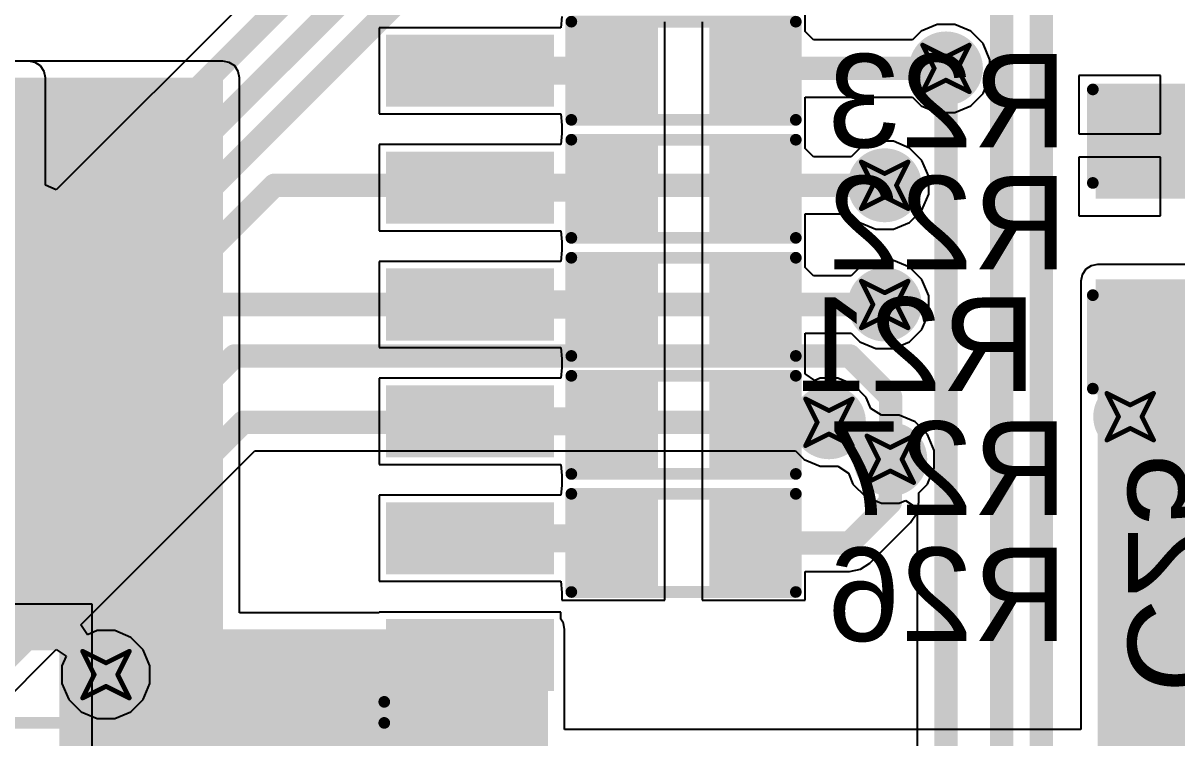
# Model space of a CAD drawing. Header units: inches. Extents: x -48 to 200, y -49 to 27.
# Drawn here: x 0.7045 to 1.198, y 1.5016 to 1.8074 of the extents above; entities that cross this region are included whole.
import ezdxf

# ---------------------------------------------------------------- set-up
doc = ezdxf.new("R2010")
doc.units = ezdxf.units.IN
doc.header["$MEASUREMENT"] = 0
for name, color, linetype in [('Bottom Layer', 5, 'Continuous'), ('Bottom Overlay', 54, 'Continuous'), ('Bottom Paste', 16, 'Continuous'), ('Bottom Solder', 6, 'Continuous'), ('Drill Drawing', 1, 'Continuous'), ('Top Layer', 1, 'Continuous'), ('Top Solder', 216, 'Continuous'), ('Via Holes', 16, 'Continuous')]:
    doc.layers.add(name, color=color, linetype=linetype)
doc.styles.add('Arial', font='', dxfattribs={"height": 0.2})
doc.styles.get('Arial').set_extended_font_data('Arial')

# ---------------------------------------------------------------- blocks, each defined once
blk = doc.blocks.new('R___0603_B_8')
at = {"layer": 'Bottom Layer'}
for points in [[(-0.045, -0.0175), (-0.045, 0.0175), (-0.015, 0.0175), (-0.015, -0.0175)], [(0.015, -0.0175), (0.015, 0.0175), (0.045, 0.0175), (0.045, -0.0175)]]:
    blk.add_hatch(color=5, dxfattribs=at).paths.add_polyline_path(points)
at = {"layer": 'Bottom Paste'}
for points in [[(-0.045, -0.0175), (-0.045, 0.0175), (-0.015, 0.0175), (-0.015, -0.0175)], [(0.015, -0.0175), (0.015, 0.0175), (0.045, 0.0175), (0.045, -0.0175)]]:
    blk.add_hatch(color=16, dxfattribs=at).paths.add_polyline_path(points)
at = {"layer": 'Bottom Solder'}
for points in [[(-0.049, -0.0215), (-0.049, 0.0215), (-0.011, 0.0215), (-0.011, -0.0215)], [(0.011, -0.0215), (0.011, 0.0215), (0.049, 0.0215), (0.049, -0.0215)]]:
    blk.add_hatch(color=6, dxfattribs=at).paths.add_polyline_path(points)
at = {"layer": 'Bottom Overlay', "const_width": 0.005}
for points in [[(-0.048, 0.021), (0.048, 0.021)], [(-0.048, -0.021), (-0.048, 0.021)], [(0.048, -0.021), (0.048, 0.021)], [(-0.048, -0.021), (0.048, -0.021)]]:
    blk.add_lwpolyline(points, dxfattribs=at)
at = {"layer": 'Bottom Overlay', "const_width": 0.0025}
for points in [[(-0.04925, 0.021, 1), (-0.04675, 0.021, 1)], [(-0.04925, 0.021, 1), (-0.04675, 0.021, 1)], [(0.04675, 0.021, 1), (0.04925, 0.021, 1)], [(0.04675, 0.021, 1), (0.04925, 0.021, 1)], [(-0.04925, -0.021, 1), (-0.04675, -0.021, 1)], [(-0.04925, -0.021, 1), (-0.04675, -0.021, 1)], [(0.04675, -0.021, 1), (0.04925, -0.021, 1)], [(0.04675, -0.021, 1), (0.04925, -0.021, 1)]]:
    blk.add_lwpolyline(points, format="xyb", close=True, dxfattribs=at)
blk = doc.blocks.new('R___0603_B_9')
at = {"layer": 'Bottom Layer'}
for points in [[(-0.045, -0.0175), (-0.045, 0.0175), (-0.015, 0.0175), (-0.015, -0.0175)], [(0.015, -0.0175), (0.015, 0.0175), (0.045, 0.0175), (0.045, -0.0175)]]:
    blk.add_hatch(color=5, dxfattribs=at).paths.add_polyline_path(points)
at = {"layer": 'Bottom Paste'}
for points in [[(-0.045, -0.0175), (-0.045, 0.0175), (-0.015, 0.0175), (-0.015, -0.0175)], [(0.015, -0.0175), (0.015, 0.0175), (0.045, 0.0175), (0.045, -0.0175)]]:
    blk.add_hatch(color=16, dxfattribs=at).paths.add_polyline_path(points)
at = {"layer": 'Bottom Solder'}
for points in [[(-0.049, -0.0215), (-0.049, 0.0215), (-0.011, 0.0215), (-0.011, -0.0215)], [(0.011, -0.0215), (0.011, 0.0215), (0.049, 0.0215), (0.049, -0.0215)]]:
    blk.add_hatch(color=6, dxfattribs=at).paths.add_polyline_path(points)
at = {"layer": 'Bottom Overlay', "const_width": 0.005}
for points in [[(-0.048, 0.021), (0.048, 0.021)], [(-0.048, -0.021), (-0.048, 0.021)], [(0.048, -0.021), (0.048, 0.021)], [(-0.048, -0.021), (0.048, -0.021)]]:
    blk.add_lwpolyline(points, dxfattribs=at)
at = {"layer": 'Bottom Overlay', "const_width": 0.0025}
for points in [[(-0.04925, 0.021, 1), (-0.04675, 0.021, 1)], [(-0.04925, 0.021, 1), (-0.04675, 0.021, 1)], [(0.04675, 0.021, 1), (0.04925, 0.021, 1)], [(0.04675, 0.021, 1), (0.04925, 0.021, 1)], [(-0.04925, -0.021, 1), (-0.04675, -0.021, 1)], [(-0.04925, -0.021, 1), (-0.04675, -0.021, 1)], [(0.04675, -0.021, 1), (0.04925, -0.021, 1)], [(0.04675, -0.021, 1), (0.04925, -0.021, 1)]]:
    blk.add_lwpolyline(points, format="xyb", close=True, dxfattribs=at)
blk = doc.blocks.new('R___0603_B_12')
at = {"layer": 'Bottom Layer'}
for points in [[(-0.045, -0.0175), (-0.045, 0.0175), (-0.015, 0.0175), (-0.015, -0.0175)], [(0.015, -0.0175), (0.015, 0.0175), (0.045, 0.0175), (0.045, -0.0175)]]:
    blk.add_hatch(color=5, dxfattribs=at).paths.add_polyline_path(points)
at = {"layer": 'Bottom Paste'}
for points in [[(-0.045, -0.0175), (-0.045, 0.0175), (-0.015, 0.0175), (-0.015, -0.0175)], [(0.015, -0.0175), (0.015, 0.0175), (0.045, 0.0175), (0.045, -0.0175)]]:
    blk.add_hatch(color=16, dxfattribs=at).paths.add_polyline_path(points)
at = {"layer": 'Bottom Solder'}
for points in [[(-0.049, -0.0215), (-0.049, 0.0215), (-0.011, 0.0215), (-0.011, -0.0215)], [(0.011, -0.0215), (0.011, 0.0215), (0.049, 0.0215), (0.049, -0.0215)]]:
    blk.add_hatch(color=6, dxfattribs=at).paths.add_polyline_path(points)
at = {"layer": 'Bottom Overlay', "const_width": 0.005}
for points in [[(-0.048, 0.021), (0.048, 0.021)], [(-0.048, -0.021), (-0.048, 0.021)], [(0.048, -0.021), (0.048, 0.021)], [(-0.048, -0.021), (0.048, -0.021)]]:
    blk.add_lwpolyline(points, dxfattribs=at)
at = {"layer": 'Bottom Overlay', "const_width": 0.0025}
for points in [[(-0.04925, 0.021, 1), (-0.04675, 0.021, 1)], [(-0.04925, 0.021, 1), (-0.04675, 0.021, 1)], [(0.04675, 0.021, 1), (0.04925, 0.021, 1)], [(0.04675, 0.021, 1), (0.04925, 0.021, 1)], [(-0.04925, -0.021, 1), (-0.04675, -0.021, 1)], [(-0.04925, -0.021, 1), (-0.04675, -0.021, 1)], [(0.04675, -0.021, 1), (0.04925, -0.021, 1)], [(0.04675, -0.021, 1), (0.04925, -0.021, 1)]]:
    blk.add_lwpolyline(points, format="xyb", close=True, dxfattribs=at)
blk = doc.blocks.new('R___0603_B_13')
at = {"layer": 'Bottom Layer'}
for points in [[(-0.045, -0.0175), (-0.045, 0.0175), (-0.015, 0.0175), (-0.015, -0.0175)], [(0.015, -0.0175), (0.015, 0.0175), (0.045, 0.0175), (0.045, -0.0175)]]:
    blk.add_hatch(color=5, dxfattribs=at).paths.add_polyline_path(points)
at = {"layer": 'Bottom Paste'}
for points in [[(-0.045, -0.0175), (-0.045, 0.0175), (-0.015, 0.0175), (-0.015, -0.0175)], [(0.015, -0.0175), (0.015, 0.0175), (0.045, 0.0175), (0.045, -0.0175)]]:
    blk.add_hatch(color=16, dxfattribs=at).paths.add_polyline_path(points)
at = {"layer": 'Bottom Solder'}
for points in [[(-0.049, -0.0215), (-0.049, 0.0215), (-0.011, 0.0215), (-0.011, -0.0215)], [(0.011, -0.0215), (0.011, 0.0215), (0.049, 0.0215), (0.049, -0.0215)]]:
    blk.add_hatch(color=6, dxfattribs=at).paths.add_polyline_path(points)
at = {"layer": 'Bottom Overlay', "const_width": 0.005}
for points in [[(-0.048, 0.021), (0.048, 0.021)], [(-0.048, -0.021), (-0.048, 0.021)], [(0.048, -0.021), (0.048, 0.021)], [(-0.048, -0.021), (0.048, -0.021)]]:
    blk.add_lwpolyline(points, dxfattribs=at)
at = {"layer": 'Bottom Overlay', "const_width": 0.0025}
for points in [[(-0.04925, 0.021, 1), (-0.04675, 0.021, 1)], [(-0.04925, 0.021, 1), (-0.04675, 0.021, 1)], [(0.04675, 0.021, 1), (0.04925, 0.021, 1)], [(0.04675, 0.021, 1), (0.04925, 0.021, 1)], [(-0.04925, -0.021, 1), (-0.04675, -0.021, 1)], [(-0.04925, -0.021, 1), (-0.04675, -0.021, 1)], [(0.04675, -0.021, 1), (0.04925, -0.021, 1)], [(0.04675, -0.021, 1), (0.04925, -0.021, 1)]]:
    blk.add_lwpolyline(points, format="xyb", close=True, dxfattribs=at)
blk = doc.blocks.new('R___0603_B_14')
at = {"layer": 'Bottom Layer'}
for points in [[(-0.045, -0.0175), (-0.045, 0.0175), (-0.015, 0.0175), (-0.015, -0.0175)], [(0.015, -0.0175), (0.015, 0.0175), (0.045, 0.0175), (0.045, -0.0175)]]:
    blk.add_hatch(color=5, dxfattribs=at).paths.add_polyline_path(points)
at = {"layer": 'Bottom Paste'}
for points in [[(-0.045, -0.0175), (-0.045, 0.0175), (-0.015, 0.0175), (-0.015, -0.0175)], [(0.015, -0.0175), (0.015, 0.0175), (0.045, 0.0175), (0.045, -0.0175)]]:
    blk.add_hatch(color=16, dxfattribs=at).paths.add_polyline_path(points)
at = {"layer": 'Bottom Solder'}
for points in [[(-0.049, -0.0215), (-0.049, 0.0215), (-0.011, 0.0215), (-0.011, -0.0215)], [(0.011, -0.0215), (0.011, 0.0215), (0.049, 0.0215), (0.049, -0.0215)]]:
    blk.add_hatch(color=6, dxfattribs=at).paths.add_polyline_path(points)
at = {"layer": 'Bottom Overlay', "const_width": 0.005}
for points in [[(-0.048, 0.021), (0.048, 0.021)], [(-0.048, -0.021), (-0.048, 0.021)], [(0.048, -0.021), (0.048, 0.021)], [(-0.048, -0.021), (0.048, -0.021)]]:
    blk.add_lwpolyline(points, dxfattribs=at)
at = {"layer": 'Bottom Overlay', "const_width": 0.0025}
for points in [[(-0.04925, 0.021, 1), (-0.04675, 0.021, 1)], [(-0.04925, 0.021, 1), (-0.04675, 0.021, 1)], [(0.04675, 0.021, 1), (0.04925, 0.021, 1)], [(0.04675, 0.021, 1), (0.04925, 0.021, 1)], [(-0.04925, -0.021, 1), (-0.04675, -0.021, 1)], [(-0.04925, -0.021, 1), (-0.04675, -0.021, 1)], [(0.04675, -0.021, 1), (0.04925, -0.021, 1)], [(0.04675, -0.021, 1), (0.04925, -0.021, 1)]]:
    blk.add_lwpolyline(points, format="xyb", close=True, dxfattribs=at)
blk = doc.blocks.new('16_SOIC__0_295___7_50___W______B_27')
at = {"layer": 'Bottom Layer'}
for points in [[(-0.21654, 0.18642), (-0.15276, 0.18642), (-0.15276, 0.16358), (-0.21654, 0.16358)], [(0.15276, 0.18642), (0.21654, 0.18642), (0.21654, 0.16358), (0.15276, 0.16358)], [(-0.21654, 0.13642), (-0.15276, 0.13642), (-0.15276, 0.11358), (-0.21654, 0.11358)], [(0.15276, 0.13642), (0.21654, 0.13642), (0.21654, 0.11358), (0.15276, 0.11358)], [(-0.21654, 0.08642), (-0.15276, 0.08642), (-0.15276, 0.06358), (-0.21654, 0.06358)], [(0.15276, 0.08642), (0.21654, 0.08642), (0.21654, 0.06358), (0.15276, 0.06358)], [(-0.21654, 0.03642), (-0.15276, 0.03642), (-0.15276, 0.01358), (-0.21654, 0.01358)], [(0.15276, 0.03642), (0.21654, 0.03642), (0.21654, 0.01358), (0.15276, 0.01358)], [(-0.21654, -0.01358), (-0.15276, -0.01358), (-0.15276, -0.03642), (-0.21654, -0.03642)], [(0.15276, -0.01358), (0.21654, -0.01358), (0.21654, -0.03642), (0.15276, -0.03642)], [(-0.21654, -0.06358), (-0.15276, -0.06358), (-0.15276, -0.08642), (-0.21654, -0.08642)], [(0.15276, -0.06358), (0.21654, -0.06358), (0.21654, -0.08642), (0.15276, -0.08642)], [(-0.21654, -0.11358), (-0.15276, -0.11358), (-0.15276, -0.13642), (-0.21654, -0.13642)], [(0.15276, -0.11358), (0.21654, -0.11358), (0.21654, -0.13642), (0.15276, -0.13642)], [(-0.21654, -0.16358), (-0.15276, -0.16358), (-0.15276, -0.18642), (-0.21654, -0.18642)], [(0.15276, -0.16358), (0.21654, -0.16358), (0.21654, -0.18642), (0.15276, -0.18642)]]:
    blk.add_hatch(color=5, dxfattribs=at).paths.add_polyline_path(points)
at = {"layer": 'Bottom Paste'}
for points in [[(-0.21654, 0.18642), (-0.15276, 0.18642), (-0.15276, 0.16358), (-0.21654, 0.16358)], [(0.15276, 0.18642), (0.21654, 0.18642), (0.21654, 0.16358), (0.15276, 0.16358)], [(-0.21654, 0.13642), (-0.15276, 0.13642), (-0.15276, 0.11358), (-0.21654, 0.11358)], [(0.15276, 0.13642), (0.21654, 0.13642), (0.21654, 0.11358), (0.15276, 0.11358)], [(-0.21654, 0.08642), (-0.15276, 0.08642), (-0.15276, 0.06358), (-0.21654, 0.06358)], [(0.15276, 0.08642), (0.21654, 0.08642), (0.21654, 0.06358), (0.15276, 0.06358)], [(-0.21654, 0.03642), (-0.15276, 0.03642), (-0.15276, 0.01358), (-0.21654, 0.01358)], [(0.15276, 0.03642), (0.21654, 0.03642), (0.21654, 0.01358), (0.15276, 0.01358)], [(-0.21654, -0.01358), (-0.15276, -0.01358), (-0.15276, -0.03642), (-0.21654, -0.03642)], [(0.15276, -0.01358), (0.21654, -0.01358), (0.21654, -0.03642), (0.15276, -0.03642)], [(-0.21654, -0.06358), (-0.15276, -0.06358), (-0.15276, -0.08642), (-0.21654, -0.08642)], [(0.15276, -0.06358), (0.21654, -0.06358), (0.21654, -0.08642), (0.15276, -0.08642)], [(-0.21654, -0.11358), (-0.15276, -0.11358), (-0.15276, -0.13642), (-0.21654, -0.13642)], [(0.15276, -0.11358), (0.21654, -0.11358), (0.21654, -0.13642), (0.15276, -0.13642)], [(-0.21654, -0.16358), (-0.15276, -0.16358), (-0.15276, -0.18642), (-0.21654, -0.18642)], [(0.15276, -0.16358), (0.21654, -0.16358), (0.21654, -0.18642), (0.15276, -0.18642)]]:
    blk.add_hatch(color=16, dxfattribs=at).paths.add_polyline_path(points)
at = {"layer": 'Bottom Solder'}
for points in [[(-0.22054, 0.19042), (-0.14876, 0.19042), (-0.14876, 0.15958), (-0.22054, 0.15958)], [(0.14876, 0.19042), (0.22054, 0.19042), (0.22054, 0.15958), (0.14876, 0.15958)], [(-0.22054, 0.14042), (-0.14876, 0.14042), (-0.14876, 0.10958), (-0.22054, 0.10958)], [(0.14876, 0.14042), (0.22054, 0.14042), (0.22054, 0.10958), (0.14876, 0.10958)], [(-0.22054, 0.09042), (-0.14876, 0.09042), (-0.14876, 0.05958), (-0.22054, 0.05958)], [(0.14876, 0.09042), (0.22054, 0.09042), (0.22054, 0.05958), (0.14876, 0.05958)], [(-0.22054, 0.04042), (-0.14876, 0.04042), (-0.14876, 0.00958), (-0.22054, 0.00958)], [(0.14876, 0.04042), (0.22054, 0.04042), (0.22054, 0.00958), (0.14876, 0.00958)], [(-0.22054, -0.00958), (-0.14876, -0.00958), (-0.14876, -0.04042), (-0.22054, -0.04042)], [(0.14876, -0.00958), (0.22054, -0.00958), (0.22054, -0.04042), (0.14876, -0.04042)], [(-0.22054, -0.05958), (-0.14876, -0.05958), (-0.14876, -0.09042), (-0.22054, -0.09042)], [(0.14876, -0.05958), (0.22054, -0.05958), (0.22054, -0.09042), (0.14876, -0.09042)], [(-0.22054, -0.10958), (-0.14876, -0.10958), (-0.14876, -0.14042), (-0.22054, -0.14042)], [(0.14876, -0.10958), (0.22054, -0.10958), (0.22054, -0.14042), (0.14876, -0.14042)], [(-0.22054, -0.15958), (-0.14876, -0.15958), (-0.14876, -0.19042), (-0.22054, -0.19042)], [(0.14876, -0.15958), (0.22054, -0.15958), (0.22054, -0.19042), (0.14876, -0.19042)]]:
    blk.add_hatch(color=6, dxfattribs=at).paths.add_polyline_path(points)
at = {"layer": 'Bottom Overlay', "const_width": 0.005}
for points in [[(-0.148, 0.195), (-0.148, 0.204)], [(-0.148, 0.204), (0.148, 0.204)], [(0.148, 0.195), (0.148, 0.204)], [(-0.228, -0.181), (-0.228, -0.171)], [(-0.228, -0.171), (-0.223, -0.176)], [(-0.228, -0.181), (-0.223, -0.176)], [(-0.148, -0.204), (-0.148, -0.195)], [(0.148, -0.204), (0.148, -0.195)], [(-0.148, -0.204), (0.148, -0.204)]]:
    blk.add_lwpolyline(points, dxfattribs=at)
at = {"layer": 'Bottom Overlay', "const_width": 0.0025}
for points in [[(-0.14925, 0.204, 1), (-0.14675, 0.204, 1)], [(-0.14925, 0.204, 1), (-0.14675, 0.204, 1)], [(0.14675, 0.204, 1), (0.14925, 0.204, 1)], [(0.14675, 0.204, 1), (0.14925, 0.204, 1)], [(-0.14925, 0.195, 1), (-0.14675, 0.195, 1)], [(0.14675, 0.195, 1), (0.14925, 0.195, 1)], [(-0.22925, -0.171, 1), (-0.22675, -0.171, 1)], [(-0.22925, -0.171, 1), (-0.22675, -0.171, 1)], [(-0.22425, -0.176, 1), (-0.22175, -0.176, 1)], [(-0.22425, -0.176, 1), (-0.22175, -0.176, 1)], [(-0.22925, -0.181, 1), (-0.22675, -0.181, 1)], [(-0.22925, -0.181, 1), (-0.22675, -0.181, 1)], [(-0.14925, -0.195, 1), (-0.14675, -0.195, 1)], [(0.14675, -0.195, 1), (0.14925, -0.195, 1)], [(-0.14925, -0.204, 1), (-0.14675, -0.204, 1)], [(-0.14925, -0.204, 1), (-0.14675, -0.204, 1)], [(0.14675, -0.204, 1), (0.14925, -0.204, 1)], [(0.14675, -0.204, 1), (0.14925, -0.204, 1)]]:
    blk.add_lwpolyline(points, format="xyb", close=True, dxfattribs=at)
blk = doc.blocks.new('CAP_0805_B_53')
at = {"layer": 'Bottom Layer'}
for points in [[(-0.06, 0.03), (-0.02, 0.03), (-0.02, -0.03), (-0.06, -0.03)], [(0.02, 0.03), (0.06, 0.03), (0.06, -0.03), (0.02, -0.03)]]:
    blk.add_hatch(color=5, dxfattribs=at).paths.add_polyline_path(points)
at = {"layer": 'Bottom Paste'}
for points in [[(-0.06, 0.03), (-0.02, 0.03), (-0.02, -0.03), (-0.06, -0.03)], [(0.02, 0.03), (0.06, 0.03), (0.06, -0.03), (0.02, -0.03)]]:
    blk.add_hatch(color=16, dxfattribs=at).paths.add_polyline_path(points)
at = {"layer": 'Bottom Solder'}
for points in [[(-0.06276, 0.03276), (-0.01724, 0.03276), (-0.01724, -0.03276), (-0.06276, -0.03276)], [(0.01724, 0.03276), (0.06276, 0.03276), (0.06276, -0.03276), (0.01724, -0.03276)]]:
    blk.add_hatch(color=6, dxfattribs=at).paths.add_polyline_path(points)
at = {"layer": 'Bottom Overlay', "const_width": 0.005}
for points in [[(-0.024, 0.034), (-0.064, 0.034)], [(-0.064, -0.034), (-0.064, 0.034)], [(0.064, 0.034), (0.024, 0.034)], [(0.064, -0.034), (0.064, 0.034)], [(-0.024, -0.034), (-0.064, -0.034)], [(0.064, -0.034), (0.024, -0.034)]]:
    blk.add_lwpolyline(points, dxfattribs=at)
at = {"layer": 'Bottom Overlay', "const_width": 0.0025}
for points in [[(-0.06525, 0.034, 1), (-0.06275, 0.034, 1)], [(-0.06525, 0.034, 1), (-0.06275, 0.034, 1)], [(-0.02525, 0.034, 1), (-0.02275, 0.034, 1)], [(0.02275, 0.034, 1), (0.02525, 0.034, 1)], [(0.06275, 0.034, 1), (0.06525, 0.034, 1)], [(0.06275, 0.034, 1), (0.06525, 0.034, 1)], [(-0.06525, -0.034, 1), (-0.06275, -0.034, 1)], [(-0.06525, -0.034, 1), (-0.06275, -0.034, 1)], [(-0.02525, -0.034, 1), (-0.02275, -0.034, 1)], [(0.02275, -0.034, 1), (0.02525, -0.034, 1)], [(0.06275, -0.034, 1), (0.06525, -0.034, 1)], [(0.06275, -0.034, 1), (0.06525, -0.034, 1)]]:
    blk.add_lwpolyline(points, format="xyb", close=True, dxfattribs=at)

msp = doc.modelspace()

# ---------------------------------------------------------------- hatches: boundary and pattern name
at = {"layer": 'Bottom Layer'}
h = msp.add_hatch(color=5, dxfattribs=at)
edge = h.paths.add_edge_path()
edge.add_arc((1.09919, 1.788), 0.01181, 0, 360)
for points in [[(0.672, 1.539), (0.79, 1.539), (0.79, 1.784), (0.672, 1.784)], [(1.164, 1.448), (1.229, 1.448), (1.229, 1.697), (1.164, 1.697)], [(0.72, 1.448), (0.929, 1.448), (0.929, 1.548), (0.72, 1.548)]]:
    msp.add_hatch(color=5, dxfattribs=at).paths.add_polyline_path(points)
h = msp.add_hatch(color=5, dxfattribs=at)
edge = h.paths.add_edge_path()
edge.add_arc((1.073, 1.738), 0.01181, 0, 360)
h = msp.add_hatch(color=5, dxfattribs=at)
edge = h.paths.add_edge_path()
edge.add_arc((1.073, 1.687), 0.01181, 0, 360)
h = msp.add_hatch(color=5, dxfattribs=at)
edge = h.paths.add_edge_path()
edge.add_arc((1.04916, 1.63662), 0.01181, 0, 360)
h = msp.add_hatch(color=5, dxfattribs=at)
edge = h.paths.add_edge_path()
edge.add_arc((1.178, 1.639), 0.01181, 0, 360)
h = msp.add_hatch(color=5, dxfattribs=at)
edge = h.paths.add_edge_path()
edge.add_arc((1.07538, 1.6208), 0.01181, 0, 360)
h = msp.add_hatch(color=5, dxfattribs=at)
edge = h.paths.add_edge_path()
edge.add_arc((0.74, 1.52865), 0.01181, 0, 360)
at = {"layer": 'Bottom Solder'}
h = msp.add_hatch(color=6, dxfattribs=at)
edge = h.paths.add_edge_path()
edge.add_arc((1.09919, 1.788), 0.01581, 0, 360)
h = msp.add_hatch(color=6, dxfattribs=at)
edge = h.paths.add_edge_path()
edge.add_arc((1.073, 1.738), 0.01581, 0, 360)
h = msp.add_hatch(color=6, dxfattribs=at)
edge = h.paths.add_edge_path()
edge.add_arc((1.073, 1.687), 0.01581, 0, 360)
h = msp.add_hatch(color=6, dxfattribs=at)
edge = h.paths.add_edge_path()
edge.add_arc((1.178, 1.639), 0.01581, 0, 360)
h = msp.add_hatch(color=6, dxfattribs=at)
edge = h.paths.add_edge_path()
edge.add_arc((1.04916, 1.63662), 0.01581, 0, 360)
h = msp.add_hatch(color=6, dxfattribs=at)
edge = h.paths.add_edge_path()
edge.add_arc((1.07538, 1.6208), 0.01581, 0, 360)
h = msp.add_hatch(color=6, dxfattribs=at)
edge = h.paths.add_edge_path()
edge.add_arc((0.74, 1.52865), 0.01581, 0, 360)
at = {"layer": 'Top Layer'}
h = msp.add_hatch(color=1, dxfattribs=at)
edge = h.paths.add_edge_path()
edge.add_arc((1.09919, 1.788), 0.01181, 0, 360)
for points in [[(0.339, 1.724), (0.707, 1.724), (0.707, 1.784), (0.339, 1.784)], [(1.164, 1.624), (1.462, 1.624), (1.462, 1.681), (1.164, 1.681)]]:
    msp.add_hatch(color=1, dxfattribs=at).paths.add_polyline_path(points)
h = msp.add_hatch(color=1, dxfattribs=at)
edge = h.paths.add_edge_path()
edge.add_arc((1.073, 1.738), 0.01181, 0, 360)
h = msp.add_hatch(color=1, dxfattribs=at)
edge = h.paths.add_edge_path()
edge.add_arc((1.073, 1.687), 0.01181, 0, 360)
h = msp.add_hatch(color=1, dxfattribs=at)
edge = h.paths.add_edge_path()
edge.add_arc((1.04916, 1.63662), 0.01181, 0, 360)
h = msp.add_hatch(color=1, dxfattribs=at)
edge = h.paths.add_edge_path()
edge.add_arc((1.178, 1.639), 0.01181, 0, 360)
h = msp.add_hatch(color=1, dxfattribs=at)
edge = h.paths.add_edge_path()
edge.add_arc((1.07538, 1.6208), 0.01181, 0, 360)
h = msp.add_hatch(color=1, dxfattribs=at)
edge = h.paths.add_edge_path()
edge.add_arc((0.74, 1.52865), 0.01181, 0, 360)
at = {"layer": 'Top Solder'}
h = msp.add_hatch(color=216, dxfattribs=at)
edge = h.paths.add_edge_path()
edge.add_arc((1.09919, 1.788), 0.01581, 0, 360)
h = msp.add_hatch(color=216, dxfattribs=at)
edge = h.paths.add_edge_path()
edge.add_arc((1.073, 1.738), 0.01581, 0, 360)
h = msp.add_hatch(color=216, dxfattribs=at)
edge = h.paths.add_edge_path()
edge.add_arc((1.073, 1.687), 0.01581, 0, 360)
h = msp.add_hatch(color=216, dxfattribs=at)
edge = h.paths.add_edge_path()
edge.add_arc((1.178, 1.639), 0.01581, 0, 360)
h = msp.add_hatch(color=216, dxfattribs=at)
edge = h.paths.add_edge_path()
edge.add_arc((1.04916, 1.63662), 0.01581, 0, 360)
h = msp.add_hatch(color=216, dxfattribs=at)
edge = h.paths.add_edge_path()
edge.add_arc((1.07538, 1.6208), 0.01581, 0, 360)
h = msp.add_hatch(color=216, dxfattribs=at)
edge = h.paths.add_edge_path()
edge.add_arc((0.74, 1.52865), 0.01581, 0, 360)
at = {"layer": 'Via Holes'}
h = msp.add_hatch(color=7, dxfattribs=at)
edge = h.paths.add_edge_path()
edge.add_arc((1.09919, 1.788), 0.00591, 0, 360)
h = msp.add_hatch(color=7, dxfattribs=at)
edge = h.paths.add_edge_path()
edge.add_arc((1.073, 1.738), 0.00591, 0, 360)
h = msp.add_hatch(color=7, dxfattribs=at)
edge = h.paths.add_edge_path()
edge.add_arc((1.073, 1.687), 0.00591, 0, 360)
h = msp.add_hatch(color=7, dxfattribs=at)
edge = h.paths.add_edge_path()
edge.add_arc((1.178, 1.639), 0.00591, 0, 360)
h = msp.add_hatch(color=7, dxfattribs=at)
edge = h.paths.add_edge_path()
edge.add_arc((1.04916, 1.63662), 0.00591, 0, 360)
h = msp.add_hatch(color=7, dxfattribs=at)
edge = h.paths.add_edge_path()
edge.add_arc((1.07538, 1.6208), 0.00591, 0, 360)
h = msp.add_hatch(color=7, dxfattribs=at)
edge = h.paths.add_edge_path()
edge.add_arc((0.74, 1.52865), 0.00591, 0, 360)

# ---------------------------------------------------------------- linework, layer by layer
at = {"layer": 'Bottom Layer'}
for p, q in [((1.039, 1.80377), (1.039, 1.8115)), ((0.935, 1.81022), (0.93453, 1.80542)), ((0.979, 1.766), (0.979, 1.808)), ((0.995, 1.808), (0.995, 1.766)), ((1.09545, 1.80681), (1.08853, 1.80395)), ((1.10293, 1.80681), (1.09545, 1.80681)), ((1.10984, 1.80395), (1.10293, 1.80681)), ((0.93453, 1.80542), (0.85676, 1.80542)), ((0.85676, 1.80542), (0.85676, 1.76858)), ((1.04254, 1.80024), (1.039, 1.80377)), ((1.08853, 1.80395), (1.08482, 1.80024)), ((1.11514, 1.79866), (1.10984, 1.80395)), ((1.08482, 1.80024), (1.04254, 1.80024)), ((1.118, 1.79174), (1.11514, 1.79866)), ((0.79, 1.79114), (0.672, 1.79114)), ((0.79273, 1.79059), (0.79, 1.79114)), ((1.118, 1.78426), (1.118, 1.79174)), ((0.79505, 1.78905), (0.79273, 1.79059)), ((0.79659, 1.78673), (0.79505, 1.78905)), ((0.79714, 1.784), (0.79659, 1.78673)), ((0.79714, 1.55514), (0.79714, 1.784)), ((1.11514, 1.77734), (1.118, 1.78426)), ((1.191, 1.785), (1.156, 1.785)), ((1.156, 1.785), (1.156, 1.76)), ((1.191, 1.76), (1.191, 1.785)), ((1.10984, 1.77205), (1.11514, 1.77734)), ((1.039, 1.766), (1.039, 1.77576)), ((1.039, 1.77576), (1.08482, 1.77576)), ((1.08482, 1.77576), (1.08853, 1.77205)), ((1.08853, 1.77205), (1.09545, 1.76919)), ((1.10293, 1.76919), (1.10984, 1.77205)), ((0.85676, 1.76858), (0.93453, 1.76858)), ((0.93453, 1.76858), (0.935, 1.76378)), ((1.09545, 1.76919), (1.10293, 1.76919)), ((0.935, 1.76378), (0.935, 1.76022)), ((0.979, 1.761), (0.979, 1.766)), ((0.995, 1.766), (0.995, 1.7625)), ((0.995, 1.7625), (0.995, 1.7575)), ((1.039, 1.761), (1.039, 1.766)), ((0.935, 1.76022), (0.93454, 1.75542)), ((0.979, 1.7575), (0.979, 1.761)), ((0.979, 1.7155), (0.979, 1.7575)), ((0.995, 1.7575), (0.995, 1.7155)), ((1.039, 1.75377), (1.039, 1.761)), ((1.06926, 1.75681), (1.06234, 1.75395)), ((1.07674, 1.75681), (1.06926, 1.75681)), ((1.08366, 1.75395), (1.07674, 1.75681)), ((1.156, 1.76), (1.191, 1.76)), ((0.93454, 1.75542), (0.85676, 1.75542)), ((0.85676, 1.75542), (0.85676, 1.71858)), ((1.04254, 1.75024), (1.039, 1.75377)), ((1.06234, 1.75395), (1.05863, 1.75024)), ((1.08895, 1.74866), (1.08366, 1.75395)), ((1.05863, 1.75024), (1.04254, 1.75024)), ((1.09181, 1.74174), (1.08895, 1.74866)), ((1.191, 1.75), (1.156, 1.75)), ((1.156, 1.75), (1.156, 1.725)), ((1.191, 1.725), (1.191, 1.75)), ((1.09181, 1.73426), (1.09181, 1.74174)), ((1.08895, 1.72734), (1.09181, 1.73426)), ((1.08366, 1.72205), (1.08895, 1.72734)), ((1.039, 1.7155), (1.039, 1.72576)), ((1.039, 1.72576), (1.05863, 1.72576)), ((1.05863, 1.72576), (1.06234, 1.72205)), ((1.06234, 1.72205), (1.06926, 1.71919)), ((1.07674, 1.71919), (1.08366, 1.72205)), ((1.156, 1.725), (1.191, 1.725)), ((0.85676, 1.71858), (0.93453, 1.71858)), ((0.93453, 1.71858), (0.935, 1.71378)), ((1.06926, 1.71919), (1.07674, 1.71919)), ((0.935, 1.71378), (0.935, 1.71022)), ((0.979, 1.7105), (0.979, 1.7155)), ((0.995, 1.7155), (0.995, 1.712)), ((1.039, 1.7105), (1.039, 1.7155)), ((0.935, 1.71022), (0.93454, 1.70542)), ((0.979, 1.707), (0.979, 1.7105)), ((0.995, 1.712), (0.995, 1.707)), ((1.039, 1.70277), (1.039, 1.7105)), ((0.93454, 1.70542), (0.85676, 1.70542)), ((0.85676, 1.70542), (0.85676, 1.66858)), ((0.979, 1.665), (0.979, 1.707)), ((0.995, 1.707), (0.995, 1.665)), ((1.04254, 1.69924), (1.039, 1.70277)), ((1.06234, 1.70295), (1.05863, 1.69924)), ((1.06926, 1.70581), (1.06234, 1.70295)), ((1.07674, 1.70581), (1.06926, 1.70581)), ((1.08366, 1.70295), (1.07674, 1.70581)), ((1.08895, 1.69766), (1.08366, 1.70295)), ((1.16127, 1.70359), (1.15895, 1.70205)), ((1.164, 1.70414), (1.16127, 1.70359)), ((1.22799, 1.70414), (1.164, 1.70414)), ((1.05863, 1.69924), (1.04254, 1.69924)), ((1.09181, 1.69074), (1.08895, 1.69766)), ((1.15741, 1.69973), (1.15686, 1.697)), ((1.15895, 1.70205), (1.15741, 1.69973)), ((1.15686, 1.697), (1.15686, 1.50514)), ((1.09181, 1.68326), (1.09181, 1.69074)), ((1.08895, 1.67634), (1.09181, 1.68326)), ((1.039, 1.665), (1.039, 1.67476)), ((1.039, 1.67476), (1.05863, 1.67476)), ((1.05863, 1.67476), (1.06234, 1.67105)), ((1.08366, 1.67105), (1.08895, 1.67634)), ((0.85676, 1.66858), (0.93453, 1.66858)), ((0.93453, 1.66858), (0.935, 1.66378)), ((1.06234, 1.67105), (1.06926, 1.66819)), ((1.06926, 1.66819), (1.07674, 1.66819)), ((1.07674, 1.66819), (1.08366, 1.67105)), ((0.935, 1.66378), (0.935, 1.66)), ((0.979, 1.66), (0.979, 1.665)), ((0.995, 1.665), (0.995, 1.6615)), ((1.039, 1.66), (1.039, 1.665)), ((0.935, 1.66), (0.93454, 1.65542)), ((0.979, 1.6565), (0.979, 1.66)), ((0.995, 1.6615), (0.995, 1.6565)), ((1.039, 1.65727), (1.039, 1.66)), ((0.93454, 1.65542), (0.85676, 1.65542)), ((0.85676, 1.65542), (0.85676, 1.61858)), ((0.979, 1.6145), (0.979, 1.6565)), ((0.995, 1.6565), (0.995, 1.611)), ((1.04316, 1.6545), (1.039, 1.65727)), ((1.04542, 1.65543), (1.04316, 1.6545)), ((1.0529, 1.65543), (1.04542, 1.65543)), ((1.05982, 1.65257), (1.0529, 1.65543)), ((1.06511, 1.64728), (1.05982, 1.65257)), ((1.06708, 1.64251), (1.06511, 1.64728)), ((1.07164, 1.63961), (1.06708, 1.64251)), ((1.07912, 1.63961), (1.07164, 1.63961)), ((1.08603, 1.63675), (1.07912, 1.63961)), ((1.09133, 1.63145), (1.08603, 1.63675)), ((1.09419, 1.62454), (1.09133, 1.63145)), ((1.09419, 1.61706), (1.09419, 1.62454)), ((0.85676, 1.61858), (0.93453, 1.61858)), ((0.93453, 1.61858), (0.935, 1.61378)), ((0.935, 1.61378), (0.935, 1.6095)), ((0.979, 1.6095), (0.979, 1.6145)), ((1.09133, 1.61014), (1.09419, 1.61706)), ((0.935, 1.6095), (0.93454, 1.60542)), ((0.979, 1.606), (0.979, 1.6095)), ((0.995, 1.611), (0.995, 1.611)), ((0.995, 1.611), (0.995, 1.6095)), ((0.995, 1.6095), (0.995, 1.6095)), ((0.995, 1.6095), (0.995, 1.5605)), ((1.08761, 1.60643), (1.09133, 1.61014)), ((0.93454, 1.60542), (0.85676, 1.60542)), ((0.85676, 1.60542), (0.85676, 1.56858)), ((0.979, 1.5605), (0.979, 1.606)), ((1.08761, 1.60238), (1.08761, 1.60643)), ((1.08668, 1.5977), (1.08761, 1.60238)), ((1.06665, 1.57635), (1.08403, 1.59373)), ((1.08403, 1.59373), (1.08668, 1.5977)), ((1.06268, 1.5737), (1.06665, 1.57635)), ((1.039, 1.5605), (1.039, 1.57276)), ((1.039, 1.57276), (1.058, 1.57276)), ((1.058, 1.57276), (1.06268, 1.5737)), ((0.85676, 1.56858), (0.93454, 1.56858)), ((0.93454, 1.56858), (0.935, 1.56378)), ((0.935, 1.56378), (0.935, 1.5605)), ((0.935, 1.5605), (0.979, 1.5605)), ((0.995, 1.5605), (1.039, 1.5605)), ((0.672, 1.559), (0.734, 1.559)), ((0.734, 1.559), (0.734, 1.448)), ((0.85676, 1.55514), (0.79714, 1.55514)), ((0.93454, 1.55542), (0.85676, 1.55542)), ((0.85676, 1.55542), (0.85676, 1.55514)), ((0.93454, 1.55232), (0.93454, 1.55542)), ((0.93559, 1.55073), (0.93454, 1.55232)), ((0.93614, 1.548), (0.93559, 1.55073)), ((0.93614, 1.50514), (0.93614, 1.548)), ((1.15686, 1.50514), (0.93614, 1.50514))]:
    msp.add_line(p, q, dxfattribs=at)
for points, const_width in [([(0.89565, 1.787), (0.95568, 1.787)], 0.012), ([(1.017, 1.787), (1.018, 1.788)], 0.01), ([(1.018, 1.788), (1.09919, 1.788)], 0.01), ([(0.89565, 1.737), (0.95568, 1.737)], 0.012), ([(1.017, 1.7365), (1.0185, 1.738)], 0.01), ([(1.0185, 1.738), (1.073, 1.738)], 0.01), ([(0.89565, 1.687), (0.95568, 1.687)], 0.012), ([(1.017, 1.686), (1.018, 1.687)], 0.01), ([(1.018, 1.687), (1.073, 1.687)], 0.01), ([(0.89565, 1.637), (0.95568, 1.637)], 0.012), ([(1.017, 1.6355), (1.01812, 1.63662)], 0.01), ([(1.01812, 1.63662), (1.04916, 1.63662)], 0.01), ([(1.07538, 1.60238), (1.07538, 1.6208)], 0.01), ([(1.058, 1.585), (1.07538, 1.60238)], 0.01), ([(0.89565, 1.587), (0.95568, 1.587)], 0.012), ([(1.017, 1.585), (1.058, 1.585)], 0.01)]:
    msp.add_lwpolyline(points, dxfattribs=dict(at, const_width=const_width))
for points, const_width in [([(0.89265, 1.787, 1), (0.89865, 1.787, 1)], 0.006), ([(0.95268, 1.787, 1), (0.95868, 1.787, 1)], 0.006), ([(1.0145, 1.787, 1), (1.0195, 1.787, 1)], 0.005), ([(1.0155, 1.788, 1), (1.0205, 1.788, 1)], 0.005), ([(1.0155, 1.788, 1), (1.0205, 1.788, 1)], 0.005), ([(1.09669, 1.788, 1), (1.10169, 1.788, 1)], 0.005), ([(0.89265, 1.737, 1), (0.89865, 1.737, 1)], 0.006), ([(0.95268, 1.737, 1), (0.95868, 1.737, 1)], 0.006), ([(1.016, 1.738, 1), (1.021, 1.738, 1)], 0.005), ([(1.016, 1.738, 1), (1.021, 1.738, 1)], 0.005), ([(1.0705, 1.738, 1), (1.0755, 1.738, 1)], 0.005), ([(1.0145, 1.7365, 1), (1.0195, 1.7365, 1)], 0.005), ([(0.89265, 1.687, 1), (0.89865, 1.687, 1)], 0.006), ([(0.95268, 1.687, 1), (0.95868, 1.687, 1)], 0.006), ([(1.0145, 1.686, 1), (1.0195, 1.686, 1)], 0.005), ([(1.0155, 1.687, 1), (1.0205, 1.687, 1)], 0.005), ([(1.0155, 1.687, 1), (1.0205, 1.687, 1)], 0.005), ([(1.0705, 1.687, 1), (1.0755, 1.687, 1)], 0.005), ([(0.89265, 1.637, 1), (0.89865, 1.637, 1)], 0.006), ([(0.95268, 1.637, 1), (0.95868, 1.637, 1)], 0.006), ([(1.0145, 1.6355, 1), (1.0195, 1.6355, 1)], 0.005), ([(1.01562, 1.63662, 1), (1.02062, 1.63662, 1)], 0.005), ([(1.01562, 1.63662, 1), (1.02062, 1.63662, 1)], 0.005), ([(1.04666, 1.63662, 1), (1.05166, 1.63662, 1)], 0.005), ([(1.07288, 1.6208, 1), (1.07788, 1.6208, 1)], 0.005), ([(1.07288, 1.60238, 1), (1.07788, 1.60238, 1)], 0.005), ([(1.07288, 1.60238, 1), (1.07788, 1.60238, 1)], 0.005), ([(0.89265, 1.587, 1), (0.89865, 1.587, 1)], 0.006), ([(0.95268, 1.587, 1), (0.95868, 1.587, 1)], 0.006), ([(1.0145, 1.585, 1), (1.0195, 1.585, 1)], 0.005), ([(1.0555, 1.585, 1), (1.0605, 1.585, 1)], 0.005), ([(1.0555, 1.585, 1), (1.0605, 1.585, 1)], 0.005)]:
    msp.add_lwpolyline(points, format="xyb", close=True, dxfattribs=dict(at, const_width=const_width))
at = {"layer": 'Drill Drawing', "const_width": 0.002}
for points in [[(1.08919, 1.798), (1.09919, 1.793)], [(1.08919, 1.798), (1.09419, 1.788)], [(1.09919, 1.793), (1.10919, 1.798)], [(1.10419, 1.788), (1.10919, 1.798)], [(1.08919, 1.778), (1.09419, 1.788)], [(1.10419, 1.788), (1.10919, 1.778)], [(1.08919, 1.778), (1.09919, 1.783)], [(1.09919, 1.783), (1.10919, 1.778)], [(1.063, 1.748), (1.073, 1.743)], [(1.063, 1.748), (1.068, 1.738)], [(1.073, 1.743), (1.083, 1.748)], [(1.078, 1.738), (1.083, 1.748)], [(1.063, 1.728), (1.068, 1.738)], [(1.078, 1.738), (1.083, 1.728)], [(1.063, 1.728), (1.073, 1.733)], [(1.073, 1.733), (1.083, 1.728)], [(1.063, 1.697), (1.073, 1.692)], [(1.063, 1.697), (1.068, 1.687)], [(1.073, 1.692), (1.083, 1.697)], [(1.078, 1.687), (1.083, 1.697)], [(1.063, 1.677), (1.068, 1.687)], [(1.078, 1.687), (1.083, 1.677)], [(1.063, 1.677), (1.073, 1.682)], [(1.073, 1.682), (1.083, 1.677)], [(1.168, 1.649), (1.178, 1.644)], [(1.168, 1.649), (1.173, 1.639)], [(1.178, 1.644), (1.188, 1.649)], [(1.183, 1.639), (1.188, 1.649)], [(1.03916, 1.64662), (1.04916, 1.64162)], [(1.03916, 1.64662), (1.04416, 1.63662)], [(1.04916, 1.64162), (1.05916, 1.64662)], [(1.05416, 1.63662), (1.05916, 1.64662)], [(1.168, 1.629), (1.173, 1.639)], [(1.183, 1.639), (1.188, 1.629)], [(1.03916, 1.62662), (1.04416, 1.63662)], [(1.05416, 1.63662), (1.05916, 1.62662)], [(1.168, 1.629), (1.178, 1.634)], [(1.178, 1.634), (1.188, 1.629)], [(1.03916, 1.62662), (1.04916, 1.63162)], [(1.04916, 1.63162), (1.05916, 1.62662)], [(1.06538, 1.6308), (1.07538, 1.6258)], [(1.06538, 1.6308), (1.07038, 1.6208)], [(1.07538, 1.6258), (1.08538, 1.6308)], [(1.08038, 1.6208), (1.08538, 1.6308)], [(1.06538, 1.6108), (1.07038, 1.6208)], [(1.08038, 1.6208), (1.08538, 1.6108)], [(1.06538, 1.6108), (1.07538, 1.6158)], [(1.07538, 1.6158), (1.08538, 1.6108)], [(0.73, 1.53865), (0.74, 1.53365)], [(0.73, 1.53865), (0.735, 1.52865)], [(0.74, 1.53365), (0.75, 1.53865)], [(0.745, 1.52865), (0.75, 1.53865)], [(0.73, 1.51865), (0.735, 1.52865)], [(0.745, 1.52865), (0.75, 1.51865)], [(0.73, 1.51865), (0.74, 1.52365)], [(0.74, 1.52365), (0.75, 1.51865)]]:
    msp.add_lwpolyline(points, dxfattribs=at)
at = {"layer": 'Drill Drawing', "const_width": 0.001}
for points in [[(1.08869, 1.798, 1), (1.08969, 1.798, 1)], [(1.08869, 1.798, 1), (1.08969, 1.798, 1)], [(1.10869, 1.798, 1), (1.10969, 1.798, 1)], [(1.10869, 1.798, 1), (1.10969, 1.798, 1)], [(1.09869, 1.793, 1), (1.09969, 1.793, 1)], [(1.09869, 1.793, 1), (1.09969, 1.793, 1)], [(1.09369, 1.788, 1), (1.09469, 1.788, 1)], [(1.09369, 1.788, 1), (1.09469, 1.788, 1)], [(1.10369, 1.788, 1), (1.10469, 1.788, 1)], [(1.10369, 1.788, 1), (1.10469, 1.788, 1)], [(1.09869, 1.783, 1), (1.09969, 1.783, 1)], [(1.09869, 1.783, 1), (1.09969, 1.783, 1)], [(1.08869, 1.778, 1), (1.08969, 1.778, 1)], [(1.08869, 1.778, 1), (1.08969, 1.778, 1)], [(1.10869, 1.778, 1), (1.10969, 1.778, 1)], [(1.10869, 1.778, 1), (1.10969, 1.778, 1)], [(1.0625, 1.748, 1), (1.0635, 1.748, 1)], [(1.0625, 1.748, 1), (1.0635, 1.748, 1)], [(1.0825, 1.748, 1), (1.0835, 1.748, 1)], [(1.0825, 1.748, 1), (1.0835, 1.748, 1)], [(1.0725, 1.743, 1), (1.0735, 1.743, 1)], [(1.0725, 1.743, 1), (1.0735, 1.743, 1)], [(1.0675, 1.738, 1), (1.0685, 1.738, 1)], [(1.0675, 1.738, 1), (1.0685, 1.738, 1)], [(1.0775, 1.738, 1), (1.0785, 1.738, 1)], [(1.0775, 1.738, 1), (1.0785, 1.738, 1)], [(1.0725, 1.733, 1), (1.0735, 1.733, 1)], [(1.0725, 1.733, 1), (1.0735, 1.733, 1)], [(1.0625, 1.728, 1), (1.0635, 1.728, 1)], [(1.0625, 1.728, 1), (1.0635, 1.728, 1)], [(1.0825, 1.728, 1), (1.0835, 1.728, 1)], [(1.0825, 1.728, 1), (1.0835, 1.728, 1)], [(1.0625, 1.697, 1), (1.0635, 1.697, 1)], [(1.0625, 1.697, 1), (1.0635, 1.697, 1)], [(1.0825, 1.697, 1), (1.0835, 1.697, 1)], [(1.0825, 1.697, 1), (1.0835, 1.697, 1)], [(1.0725, 1.692, 1), (1.0735, 1.692, 1)], [(1.0725, 1.692, 1), (1.0735, 1.692, 1)], [(1.0675, 1.687, 1), (1.0685, 1.687, 1)], [(1.0675, 1.687, 1), (1.0685, 1.687, 1)], [(1.0775, 1.687, 1), (1.0785, 1.687, 1)], [(1.0775, 1.687, 1), (1.0785, 1.687, 1)], [(1.0725, 1.682, 1), (1.0735, 1.682, 1)], [(1.0725, 1.682, 1), (1.0735, 1.682, 1)], [(1.0625, 1.677, 1), (1.0635, 1.677, 1)], [(1.0625, 1.677, 1), (1.0635, 1.677, 1)], [(1.0825, 1.677, 1), (1.0835, 1.677, 1)], [(1.0825, 1.677, 1), (1.0835, 1.677, 1)], [(1.1675, 1.649, 1), (1.1685, 1.649, 1)], [(1.1675, 1.649, 1), (1.1685, 1.649, 1)], [(1.1875, 1.649, 1), (1.1885, 1.649, 1)], [(1.1875, 1.649, 1), (1.1885, 1.649, 1)], [(1.03866, 1.64662, 1), (1.03966, 1.64662, 1)], [(1.03866, 1.64662, 1), (1.03966, 1.64662, 1)], [(1.05866, 1.64662, 1), (1.05966, 1.64662, 1)], [(1.05866, 1.64662, 1), (1.05966, 1.64662, 1)], [(1.1775, 1.644, 1), (1.1785, 1.644, 1)], [(1.1775, 1.644, 1), (1.1785, 1.644, 1)], [(1.04866, 1.64162, 1), (1.04966, 1.64162, 1)], [(1.04866, 1.64162, 1), (1.04966, 1.64162, 1)], [(1.1725, 1.639, 1), (1.1735, 1.639, 1)], [(1.1725, 1.639, 1), (1.1735, 1.639, 1)], [(1.1825, 1.639, 1), (1.1835, 1.639, 1)], [(1.1825, 1.639, 1), (1.1835, 1.639, 1)], [(1.04366, 1.63662, 1), (1.04466, 1.63662, 1)], [(1.04366, 1.63662, 1), (1.04466, 1.63662, 1)], [(1.05366, 1.63662, 1), (1.05466, 1.63662, 1)], [(1.05366, 1.63662, 1), (1.05466, 1.63662, 1)], [(1.1775, 1.634, 1), (1.1785, 1.634, 1)], [(1.1775, 1.634, 1), (1.1785, 1.634, 1)], [(1.04866, 1.63162, 1), (1.04966, 1.63162, 1)], [(1.04866, 1.63162, 1), (1.04966, 1.63162, 1)], [(1.06488, 1.6308, 1), (1.06588, 1.6308, 1)], [(1.06488, 1.6308, 1), (1.06588, 1.6308, 1)], [(1.08488, 1.6308, 1), (1.08588, 1.6308, 1)], [(1.08488, 1.6308, 1), (1.08588, 1.6308, 1)], [(1.1675, 1.629, 1), (1.1685, 1.629, 1)], [(1.1675, 1.629, 1), (1.1685, 1.629, 1)], [(1.1875, 1.629, 1), (1.1885, 1.629, 1)], [(1.1875, 1.629, 1), (1.1885, 1.629, 1)], [(1.03866, 1.62662, 1), (1.03966, 1.62662, 1)], [(1.03866, 1.62662, 1), (1.03966, 1.62662, 1)], [(1.05866, 1.62662, 1), (1.05966, 1.62662, 1)], [(1.05866, 1.62662, 1), (1.05966, 1.62662, 1)], [(1.07488, 1.6258, 1), (1.07588, 1.6258, 1)], [(1.07488, 1.6258, 1), (1.07588, 1.6258, 1)], [(1.06988, 1.6208, 1), (1.07088, 1.6208, 1)], [(1.06988, 1.6208, 1), (1.07088, 1.6208, 1)], [(1.07988, 1.6208, 1), (1.08088, 1.6208, 1)], [(1.07988, 1.6208, 1), (1.08088, 1.6208, 1)], [(1.07488, 1.6158, 1), (1.07588, 1.6158, 1)], [(1.07488, 1.6158, 1), (1.07588, 1.6158, 1)], [(1.06488, 1.6108, 1), (1.06588, 1.6108, 1)], [(1.06488, 1.6108, 1), (1.06588, 1.6108, 1)], [(1.08488, 1.6108, 1), (1.08588, 1.6108, 1)], [(1.08488, 1.6108, 1), (1.08588, 1.6108, 1)], [(0.7295, 1.53865, 1), (0.7305, 1.53865, 1)], [(0.7295, 1.53865, 1), (0.7305, 1.53865, 1)], [(0.7495, 1.53865, 1), (0.7505, 1.53865, 1)], [(0.7495, 1.53865, 1), (0.7505, 1.53865, 1)], [(0.7395, 1.53365, 1), (0.7405, 1.53365, 1)], [(0.7395, 1.53365, 1), (0.7405, 1.53365, 1)], [(0.7345, 1.52865, 1), (0.7355, 1.52865, 1)], [(0.7345, 1.52865, 1), (0.7355, 1.52865, 1)], [(0.7445, 1.52865, 1), (0.7455, 1.52865, 1)], [(0.7445, 1.52865, 1), (0.7455, 1.52865, 1)], [(0.7395, 1.52365, 1), (0.7405, 1.52365, 1)], [(0.7395, 1.52365, 1), (0.7405, 1.52365, 1)], [(0.7295, 1.51865, 1), (0.7305, 1.51865, 1)], [(0.7295, 1.51865, 1), (0.7305, 1.51865, 1)], [(0.7495, 1.51865, 1), (0.7505, 1.51865, 1)], [(0.7495, 1.51865, 1), (0.7505, 1.51865, 1)]]:
    msp.add_lwpolyline(points, format="xyb", close=True, dxfattribs=at)
at = {"layer": 'Top Layer'}
for p, q in [((0.89432, 1.91165), (0.71876, 1.73609)), ((0.707, 1.79114), (0.48752, 1.79114)), ((0.70973, 1.79059), (0.707, 1.79114)), ((0.71205, 1.78905), (0.70973, 1.79059)), ((0.71359, 1.78673), (0.71205, 1.78905)), ((0.71414, 1.784), (0.71359, 1.78673)), ((0.71414, 1.738), (0.71414, 1.784)), ((0.71876, 1.73609), (0.71414, 1.738)), ((0.72928, 1.54998), (0.80369, 1.62439)), ((0.80369, 1.62439), (1.03479, 1.62439)), ((1.03479, 1.62439), (1.03851, 1.62067)), ((1.03851, 1.62067), (1.04542, 1.61781)), ((1.04542, 1.61781), (1.0529, 1.61781)), ((1.0529, 1.61781), (1.05746, 1.61491)), ((1.05746, 1.61491), (1.05943, 1.61014)), ((1.05943, 1.61014), (1.06472, 1.60485)), ((1.06472, 1.60485), (1.07164, 1.60199)), ((1.07164, 1.60199), (1.07912, 1.60199)), ((1.07912, 1.60199), (1.08195, 1.60316)), ((1.08195, 1.60316), (1.08695, 1.59982)), ((1.08695, 1.59982), (1.08695, 1.38626)), ((0.73211, 1.54574), (0.72928, 1.54998)), ((0.73626, 1.54746), (0.73211, 1.54574)), ((0.74374, 1.54746), (0.73626, 1.54746)), ((0.75066, 1.54459), (0.74374, 1.54746)), ((0.75595, 1.5393), (0.75066, 1.54459)), ((0.15265, 0.97335), (0.71867, 1.53936)), ((0.71867, 1.53936), (0.72291, 1.53653)), ((0.72291, 1.53653), (0.72119, 1.53239)), ((0.75881, 1.53239), (0.75595, 1.5393)), ((0.72119, 1.53239), (0.72119, 1.5249)), ((0.75881, 1.5249), (0.75881, 1.53239)), ((0.72119, 1.5249), (0.72405, 1.51799)), ((0.75595, 1.51799), (0.75881, 1.5249)), ((0.72405, 1.51799), (0.72934, 1.5127)), ((0.75066, 1.5127), (0.75595, 1.51799)), ((0.72934, 1.5127), (0.73626, 1.50983)), ((0.74374, 1.50983), (0.75066, 1.5127)), ((0.73626, 1.50983), (0.74374, 1.50983))]:
    msp.add_line(p, q, dxfattribs=at)
at = {"layer": 'Top Layer', "const_width": 0.01}
for points in [[(0.70516, 1.70519), (0.90297, 1.903)], [(0.69801, 1.674), (0.91001, 1.886)], [(0.68405, 1.636), (0.91705, 1.869)], [(1.14, 1.076), (1.14, 1.841)], [(1.123, 1.187), (1.123, 1.813)], [(1.09919, 1.38119), (1.09919, 1.788)], [(0.456, 1.382), (0.812, 1.738)], [(0.812, 1.738), (1.073, 1.738)], [(0.58937, 1.70519), (0.70516, 1.70519)], [(0.38004, 1.282), (0.78504, 1.687)], [(0.78504, 1.687), (1.073, 1.687)], [(0.212, 1.082), (0.795, 1.665)], [(0.795, 1.665), (1.058, 1.665)], [(1.058, 1.665), (1.07553, 1.64747)], [(1.07553, 1.62095), (1.07553, 1.64747)], [(0.144, 0.982), (0.79862, 1.63662)], [(0.79862, 1.63662), (1.04916, 1.63662)], [(1.07538, 1.6208), (1.07553, 1.62095)]]:
    msp.add_lwpolyline(points, dxfattribs=at)
at = {"layer": 'Top Layer', "const_width": 0.005}
for points in [[(1.09669, 1.788, 1), (1.10169, 1.788, 1)], [(0.8095, 1.738, 1), (0.8145, 1.738, 1)], [(0.8095, 1.738, 1), (0.8145, 1.738, 1)], [(1.0705, 1.738, 1), (1.0755, 1.738, 1)], [(0.70266, 1.70519, 1), (0.70766, 1.70519, 1)], [(0.70266, 1.70519, 1), (0.70766, 1.70519, 1)], [(0.78254, 1.687, 1), (0.78754, 1.687, 1)], [(0.78254, 1.687, 1), (0.78754, 1.687, 1)], [(1.0705, 1.687, 1), (1.0755, 1.687, 1)], [(0.7925, 1.665, 1), (0.7975, 1.665, 1)], [(0.7925, 1.665, 1), (0.7975, 1.665, 1)], [(1.0555, 1.665, 1), (1.0605, 1.665, 1)], [(1.0555, 1.665, 1), (1.0605, 1.665, 1)], [(1.07303, 1.64747, 1), (1.07803, 1.64747, 1)], [(1.07303, 1.64747, 1), (1.07803, 1.64747, 1)], [(0.79612, 1.63662, 1), (0.80112, 1.63662, 1)], [(0.79612, 1.63662, 1), (0.80112, 1.63662, 1)], [(1.04666, 1.63662, 1), (1.05166, 1.63662, 1)], [(1.07288, 1.6208, 1), (1.07788, 1.6208, 1)], [(1.07303, 1.62095, 1), (1.07803, 1.62095, 1)], [(1.07303, 1.62095, 1), (1.07803, 1.62095, 1)]]:
    msp.add_lwpolyline(points, format="xyb", close=True, dxfattribs=at)

# ---------------------------------------------------------------- block references
for name, p in [('16_SOIC__0_295___7_50___W______B_27', (0.711, 1.712)), ('R___0603_B_12', (0.987, 1.787)), ('R___0603_B_13', (0.987, 1.7365)), ('R___0603_B_14', (0.987, 1.686)), ('R___0603_B_8', (0.987, 1.6355)), ('R___0603_B_9', (0.987, 1.585))]:
    msp.add_blockref(name, p)
at = {"rotation": 270}
msp.add_blockref('CAP_0805_B_53', (1.196, 1.715), dxfattribs=at)

# ---------------------------------------------------------------- texts
at = {"layer": 'Bottom Overlay', "style": 'Arial', "text_generation_flag": 2}
for s, p in [('R23', (1.15113, 1.7542)), ('R22', (1.15113, 1.70201)), ('R21', (1.1378, 1.65001)), ('R27', (1.15113, 1.59701)), ('R26', (1.15113, 1.54301))]:
    msp.add_text(s, height=0.04, dxfattribs=at).set_placement(p)
msp.add_text('C25', height=0.04, rotation=270, dxfattribs=at).set_placement((1.17701, 1.52068))

doc.saveas('drawing.dxf')
